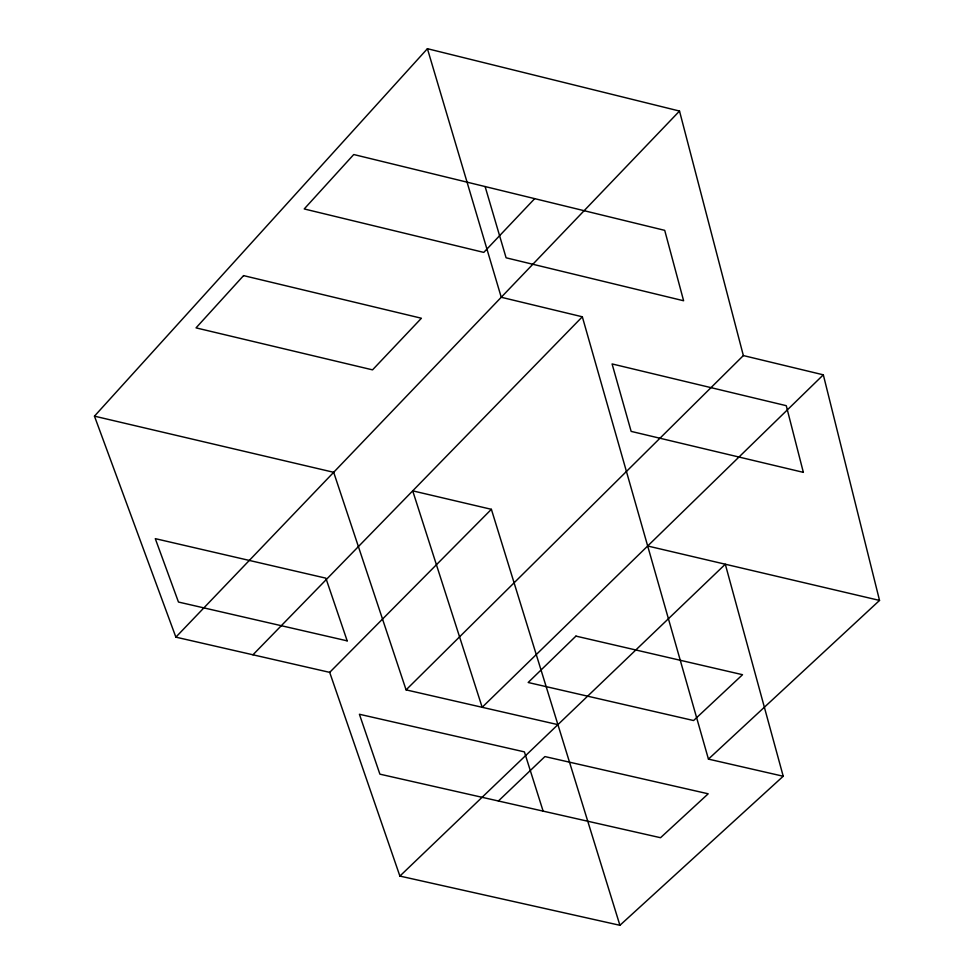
<?xml version="1.0" encoding="UTF-8"?>
<svg xmlns="http://www.w3.org/2000/svg" width="974" height="974" viewBox="0 0 974 974"><rect width="100%" height="100%" fill="white"/><g stroke="black" fill="none" stroke-linecap="round" stroke-linejoin="round"><path stroke-width="1.46" d="M94.466 416.154L427.416 48.7L679.511 111.06L743.357 355.571L406.085 689.872L333.68 472.305L94.466 416.154L175.868 637.142L329.687 672.364L399.888 876.076L619.914 925.3L783.218 776.241L725.301 564.226L399.888 876.076M534.689 198.647L483.774 252.4L304.217 208.947L353.745 154.525L664.718 230.351L683.614 300.759L506.09 257.793L485.113 186.558M175.868 637.142L679.511 111.06M252.948 654.796L582.33 316.793L708.439 759.111L783.218 776.241M329.687 672.364L491.383 509.317L619.914 925.3M708.439 759.111L879.534 600.422L823.322 374.832L482.167 707.294L412.708 490.847L491.383 509.317M498.396 800.993L544.916 756.567L708.195 793.798L660.542 837.713L379.897 774.16L359.406 714.259L524.402 751.879L543.127 811.123M406.085 689.872L557.907 724.644M647.673 546L879.534 600.422M582.33 316.793L501.245 297.265L427.416 48.7M743.357 355.571L823.322 374.832M243.573 275.618L196.03 327.873L372.531 369.864L421.413 318.242L243.573 275.618M575.938 636.107L528.164 682.494L693.585 720.541L742.541 674.702L575.938 636.107M347.182 640.855L178.461 602.042L155.28 538.646L325.876 578.166L347.182 640.855M803.355 472.353L631.14 431.385L612.086 363.935L786.261 405.683L803.355 472.353"/></g></svg>
